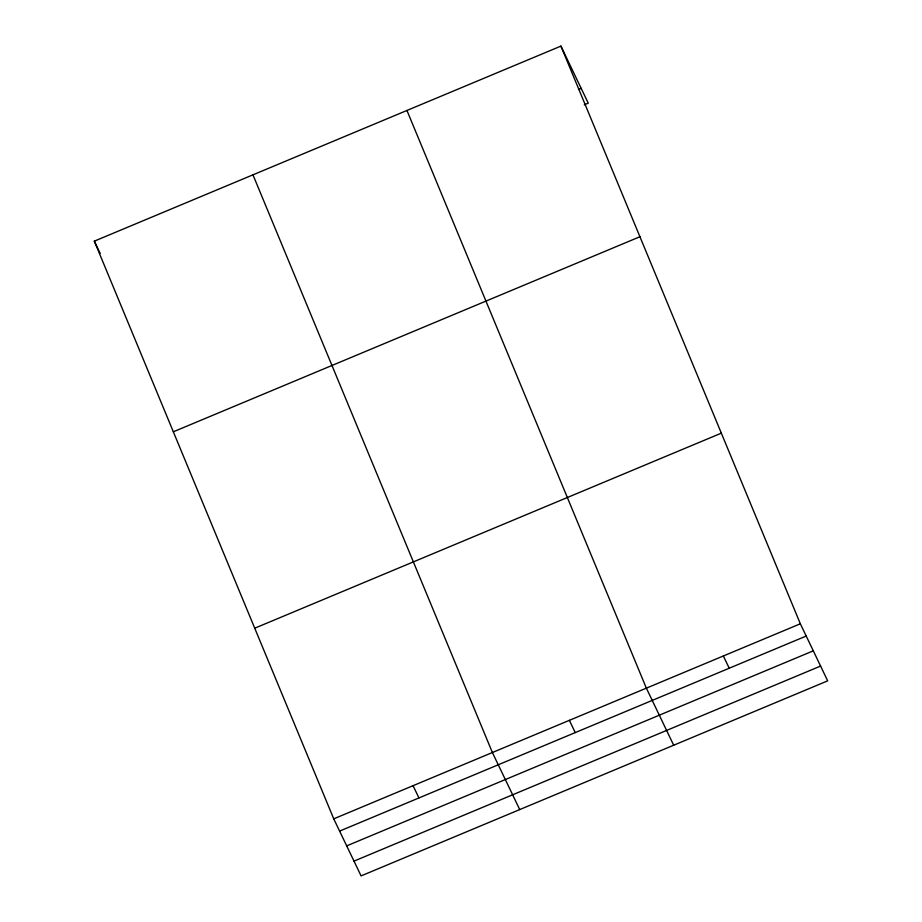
<?xml version="1.0" encoding="UTF-8"?>
<svg xmlns="http://www.w3.org/2000/svg" width="922" height="922" viewBox="0 0 922 922"><rect width="100%" height="100%" fill="white"/><g stroke="black" fill="none" stroke-linecap="round" stroke-linejoin="round"><path stroke-width="1.38" d="M560.922 46.1L800.342 623.791L827.679 680.851L361.078 875.9L333.741 818.84L94.321 241.149L560.922 46.1L588.259 103.16L584.271 104.82M578.52 89.48L581.171 88.374M173.336 431.796L639.926 236.735M254.737 628.205L721.327 433.156M333.741 818.84L800.342 623.791M339.619 831.102L806.208 636.042M346.695 845.877L813.296 650.828M354.002 861.113L820.592 666.064M723.355 655.98L729.221 668.231M673.694 745.218L646.357 688.158L406.948 110.467M569.37 720.347L575.247 732.598M519.72 809.585L492.383 752.525L252.962 174.834M413.068 785.682L418.934 797.945M94.321 241.149L100.198 253.4"/></g></svg>
